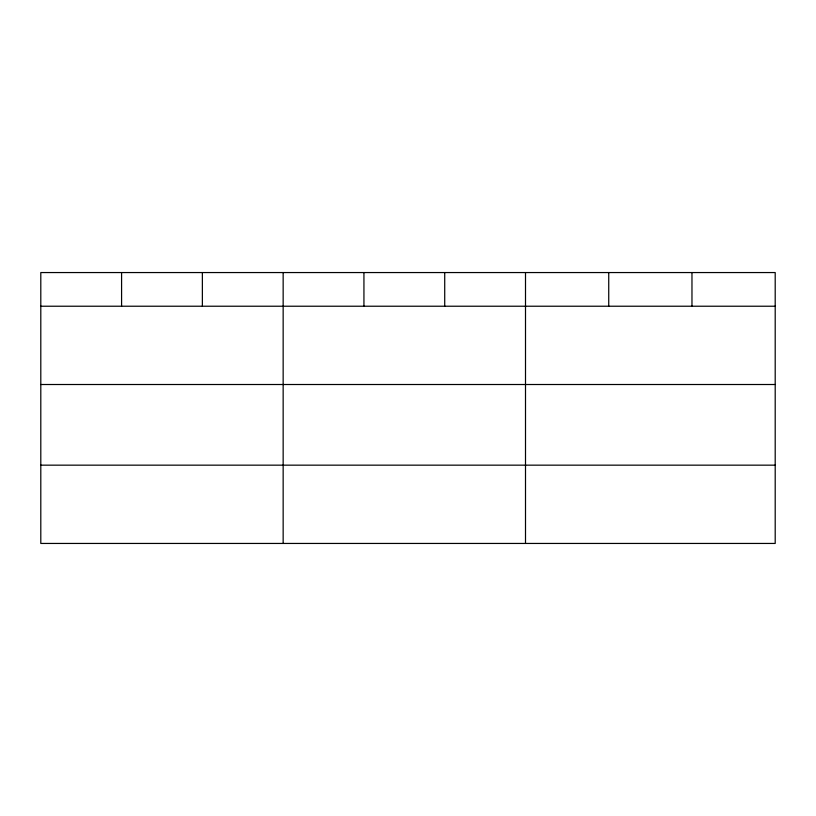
<?xml version="1.0" encoding="UTF-8"?>
<svg xmlns="http://www.w3.org/2000/svg" width="816" height="816" viewBox="0 0 816 816"><rect width="100%" height="100%" fill="white"/><g stroke="black" fill="none" stroke-linecap="round" stroke-linejoin="round"><path stroke-width="1.22" d="M775.2 384.509L775.2 272.554L40.8 272.554L40.8 543.446L775.2 543.446L775.2 384.509L40.8 384.509M40.8 306.224L775.2 306.224M40.8 465.161L775.2 465.161M691.968 272.554L691.968 306.224M608.736 272.554L608.736 306.224M525.504 272.554L525.504 543.446M444.72 272.554L444.72 306.224M363.936 272.554L363.936 306.224M283.152 272.554L283.152 543.446M202.368 272.554L202.368 306.224M121.584 272.554L121.584 306.224"/></g></svg>
